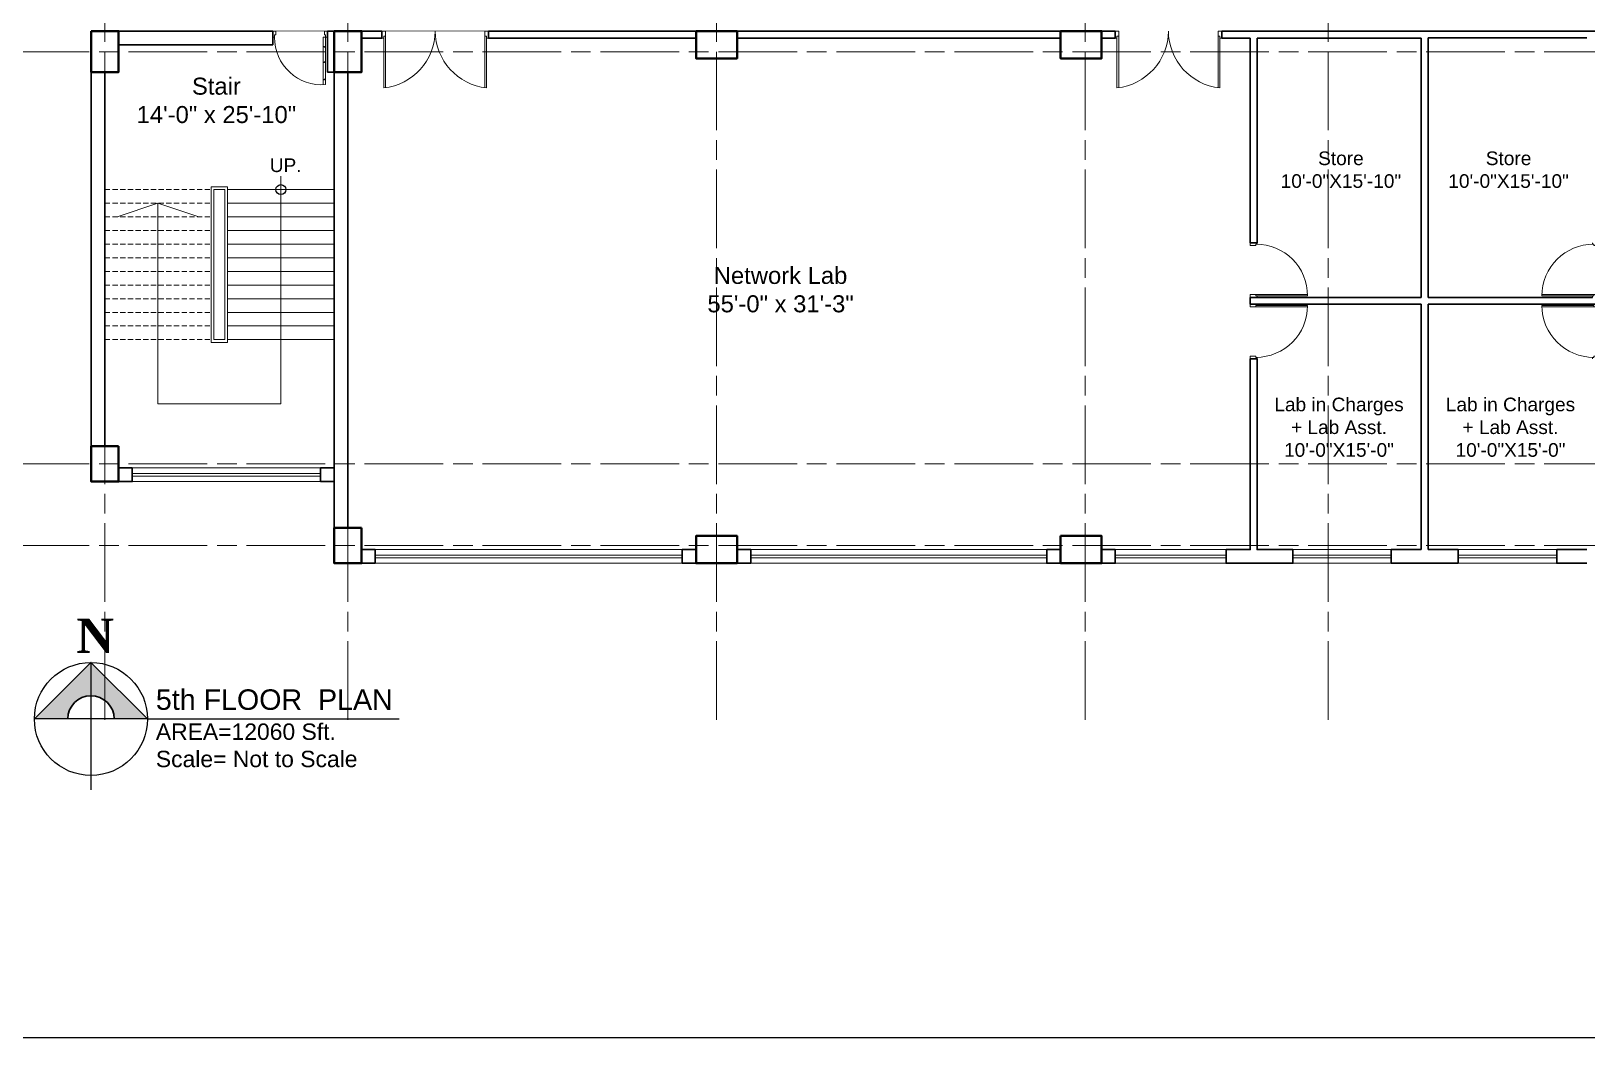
# Model space of a CAD drawing. Header units: inches. Extents: x -12 to 20935469, y -1604 to 24729220.
# Drawn here: x 20904267 to 20905407, y 24712181 to 24712918 of the extents above; entities that cross this region are included whole.
import ezdxf

# ---------------------------------------------------------------- set-up
doc = ezdxf.new("R2010")
doc.units = ezdxf.units.IN
doc.header["$LTSCALE"] = 0.03
doc.header["$MEASUREMENT"] = 0
doc.linetypes.add('ACAD_ISO08W100', pattern=[36, 24, -3, 6, -3])
doc.linetypes.add('DASHED2', pattern=[0.375, 0.25, -0.125])
for name, color, linetype, lineweight in [('column', 1, 'Continuous', 40), ('Door', 7, 'Continuous', 18), ('Gas', 21, 'Continuous', 5), ('Grid Line', 252, 'Continuous', 18), ('Hatch', 253, 'Continuous', 15), ('Low Wall', 7, 'Continuous', 30), ('Main Wall', 7, 'Continuous', 30), ('RAIL', 23, 'Continuous', 13), ('STAIR', 46, 'Continuous', 15), ('wind.', 150, 'Continuous', 20)]:
    doc.layers.add(name, color=color, linetype=linetype, lineweight=lineweight)
doc.layers.add('TEXT', color=7, linetype='Continuous')
doc.styles.add('2', font='swisscl.ttf')
doc.styles.get("Standard").update_dxf_attribs({"font": 'timesbd.ttf'})

# ---------------------------------------------------------------- blocks, each defined once
blk = doc.blocks.new('fff')
at = {"layer": 'Grid Line', "color": 252, "linetype": 'ACAD_ISO08W100', "lineweight": 9, "ltscale": 80, "true_color": 0x939598}
for p, q in [((20830948.3, 24723521.1), (20830948.3, 24724698.8)), ((20831126.3, 24723521.1), (20831126.3, 24724698.8)), ((20831396.3, 24723521.1), (20831396.3, 24724698.8)), ((20831666.3, 24723521.1), (20831666.3, 24724698.8)), ((20831844.3, 24723521.1), (20831844.3, 24724698.8)), ((20833096.9, 24724010.7), (20830726.1, 24724010.7)), ((20833096.9, 24723708.7), (20830726.1, 24723708.7)), ((20833096.9, 24723648.8), (20830726.1, 24723648.8))]:
    blk.add_line(p, q, dxfattribs=at)
blk = doc.blocks.new('Door_45')
at = {"layer": 'Door'}
for p, q in [((1.5, 5), (1.5, 44)), ((1.5, 40), (2.2, 40)), ((2.2, 40), (2.2, 39.5)), ((2.2, 39.5), (2.7, 39.5)), ((2.7, 39.5), (2.7, 40)), ((2.7, 40), (3.5, 40)), ((3.5, 44), (3.5, 5)), ((1.5, 25.8), (2.2, 25.8)), ((2.2, 25.8), (2.2, 25.3)), ((2.7, 25.8), (3.5, 25.8)), ((2.7, 25.3), (2.7, 25.8)), ((2.2, 25.3), (2.7, 25.3)), ((2.2, 12.6), (2.2, 13.1)), ((2.2, 13.1), (2.7, 13.1)), ((2.7, 13.1), (2.7, 12.6)), ((0, 0), (0, 5)), ((0, 5), (1.5, 5)), ((1.5, 12.6), (2.2, 12.6)), ((3.5, 5), (1.5, 5)), ((1.5, 5), (1.5, 3)), ((1.5, 3), (2.5, 3)), ((2.5, 3), (2.5, 0)), ((2.7, 12.6), (3.5, 12.6)), ((42.5, 3), (42.5, 0)), ((43.5, 3), (42.5, 3)), ((45, 5), (43.5, 5)), ((43.5, 5), (43.5, 3)), ((45, 0), (45, 5)), ((2.5, 0), (0, 0)), ((42.5, 0), (45, 0))]:
    blk.add_line(p, q, dxfattribs=at)
blk.add_arc((4.7, 5.3), 38.8, 359.6233, 94.6685, dxfattribs=at)
blk = doc.blocks.new('$D40')
at = {"layer": 'Door'}
for p, q in [((1, 4), (1, 42)), ((2, 0), (2, 42)), ((1, 5), (0, 5)), ((2, 0), (0, 0)), ((2, 4), (1, 4)), ((39, 4), (38, 4)), ((38, 4), (38, 0)), ((40, 0), (38, 0)), ((40, 5), (39, 5)), ((39, 5), (39, 4))]:
    blk.add_line(p, q, dxfattribs=at)
blk.add_arc((1, 4), 38, 0, 90, dxfattribs=at)

msp = doc.modelspace()

# ---------------------------------------------------------------- hatches: boundary and pattern name
at = {"layer": 'Low Wall'}
h = msp.add_hatch(color=256, dxfattribs=at)
h.paths.add_polyline_path([(20904294.2, 24712414.3), (20904269.8, 24712414.3), (20904311.2, 24712455.7), (20904311.2, 24712431.3, 0.414214)])
h.paths.add_polyline_path([(20904311.2, 24712431.3), (20904311.2, 24712455.7), (20904352.6, 24712414.3), (20904328.3, 24712414.3, 0.414214)])

# ---------------------------------------------------------------- linework, layer by layer
for p, q in [((20905061.4, 24712913.3), (20905061.4, 24712918.4)), ((20905139.4, 24712913.3), (20905139.4, 24712918.4)), ((20904519.3, 24712528.4), (20904519.3, 24712528.4)), ((20904311.2, 24712455.7), (20904311.2, 24712362.3)), ((20904352.6, 24712414.3), (20904536.9, 24712414.3))]:
    msp.add_line(p, q)
msp.add_lwpolyline([(20904352.6, 24712414.3), (20904269.8, 24712414.3)])
for centre, radius in [((20904450.3, 24712802.3), 3.61), ((20904311.2, 24712414.3), 41.4)]:
    msp.add_circle(centre, radius)
at = {"layer": 'column', "lineweight": 40, "ltscale": 20}
for points in [[(20904311.4, 24712918.4), (20904331.4, 24712918.4), (20904331.4, 24712888.4), (20904311.4, 24712888.4)], [(20904489.4, 24712918.4), (20904509.4, 24712918.4), (20904509.4, 24712888.4), (20904489.4, 24712888.4)], [(20904754.4, 24712918.4), (20904754.4, 24712898.4), (20904784.4, 24712898.4), (20904784.4, 24712918.4)], [(20905021.4, 24712918.4), (20905021.4, 24712898.4), (20905051.4, 24712898.4), (20905051.4, 24712918.4)], [(20904331.4, 24712614.3), (20904311.4, 24712614.3), (20904311.4, 24712588.3), (20904331.4, 24712588.3)], [(20904509.4, 24712554.4), (20904489.4, 24712554.4), (20904489.4, 24712528.4), (20904509.4, 24712528.4)], [(20904784.4, 24712528.4), (20904784.4, 24712548.4), (20904754.4, 24712548.4), (20904754.4, 24712528.4)], [(20905021.4, 24712548.4), (20905021.4, 24712528.4), (20905051.4, 24712528.4), (20905051.4, 24712548.4)]]:
    msp.add_lwpolyline(points, close=True, dxfattribs=at)
at = {"layer": 'Defpoints'}
msp.add_lwpolyline([(20904066.8, 24713639.1), (20906505.7, 24713639.1), (20906505.7, 24712180.6), (20904066.8, 24712180.6)], close=True, dxfattribs=at)
at = {"layer": 'Door'}
for p, q in [((20904526.9, 24712918.4), (20904524.3, 24712918.4)), ((20904525.6, 24712913.3), (20904524.3, 24712913.3)), ((20904525.6, 24712914.6), (20904525.6, 24712876.8)), ((20904526.9, 24712914.6), (20904525.6, 24712914.6)), ((20904526.9, 24712918.4), (20904526.9, 24712876.8)), ((20904599.7, 24712918.4), (20904599.7, 24712876.8)), ((20904599.7, 24712918.4), (20904602.3, 24712918.4)), ((20904599.7, 24712914.6), (20904601, 24712914.6)), ((20904601, 24712914.6), (20904601, 24712876.8)), ((20904601, 24712913.3), (20904602.3, 24712913.3)), ((20905064, 24712918.4), (20905061.4, 24712918.4)), ((20905062.7, 24712913.3), (20905061.4, 24712913.3)), ((20905062.7, 24712914.6), (20905062.7, 24712876.8)), ((20905064, 24712914.6), (20905062.7, 24712914.6)), ((20905064, 24712918.4), (20905064, 24712876.8)), ((20905136.8, 24712918.4), (20905136.8, 24712876.8)), ((20905136.8, 24712918.4), (20905139.4, 24712918.4)), ((20905136.8, 24712914.6), (20905138.1, 24712914.6)), ((20905138.1, 24712914.6), (20905138.1, 24712876.8)), ((20905138.1, 24712913.3), (20905139.4, 24712913.3))]:
    msp.add_line(p, q, dxfattribs=at)
for centre, start, end in [((20904521.1, 24712918.8), 276.2217, 359.4094), ((20904605.6, 24712918.8), 180.5906, 263.7783), ((20905058.1, 24712918.8), 276.2217, 359.4094), ((20905142.6, 24712918.8), 180.5906, 263.7783)]:
    msp.add_arc(centre, 42.3, start, end, dxfattribs=at)
at = {"layer": 'Gas', "color": 0, "lineweight": 5}
for points in [[(20904411.3, 24712804.3), (20904399.3, 24712804.3), (20904399.3, 24712690.3), (20904411.3, 24712690.3)], [(20904409.3, 24712802.3), (20904401.3, 24712802.3), (20904401.3, 24712692.3), (20904409.3, 24712692.3)]]:
    msp.add_lwpolyline(points, close=True, dxfattribs=at)
at = {"layer": 'Hatch', "lineweight": 0}
msp.add_line((20905051.4, 24712918.4), (20904405.4, 24712918.5), dxfattribs=at)
at = {"layer": 'Low Wall', "color": 0}
msp.add_lwpolyline([(20904269.8, 24712414.3), (20904311.2, 24712455.7), (20904352.6, 24712414.3)], dxfattribs=at)
at = {"layer": 'Low Wall'}
msp.add_arc((20904311.2, 24712414.3), 17, 0, 180, dxfattribs=at)
at = {"layer": 'Main Wall', "lineweight": 30}
for p, q in [((20904444.4, 24712918.4), (20904331.4, 24712918.4)), ((20904444.4, 24712918.4), (20904444.4, 24712908.4)), ((20904489.4, 24712918.3), (20904484.4, 24712918.3)), ((20904484.4, 24712918.3), (20904484.4, 24712888.4)), ((20904499.4, 24712918.3), (20904489.4, 24712918.3)), ((20904509.4, 24712918.4), (20904524.3, 24712918.4)), ((20904524.3, 24712913.3), (20904509.4, 24712913.3)), ((20904524.3, 24712918.4), (20904524.3, 24712913.3)), ((20904602.3, 24712918.4), (20904754.4, 24712918.4)), ((20904602.3, 24712913.3), (20904602.3, 24712918.4)), ((20904754.4, 24712913.3), (20904602.3, 24712913.3)), ((20904784.4, 24712918.4), (20905061.4, 24712918.4)), ((20905021.4, 24712913.3), (20904784.4, 24712913.3)), ((20905061.4, 24712913.3), (20905051.4, 24712913.3)), ((20905061.4, 24712913.3), (20905061.4, 24712918.4)), ((20905139.4, 24712918.4), (20905285.6, 24712918.4)), ((20905139.4, 24712918.4), (20905139.4, 24712913.4)), ((20905160.3, 24712913.3), (20905139.4, 24712913.3)), ((20905160.3, 24712913.3), (20905160.3, 24712763.3)), ((20905285.6, 24712913.3), (20905165.3, 24712913.3)), ((20905165.3, 24712913.3), (20905165.3, 24712763.3)), ((20905285.6, 24712918.4), (20905290.6, 24712918.4)), ((20905285.6, 24712913.3), (20905285.6, 24712723.3)), ((20905290.6, 24712918.4), (20905446.9, 24712918.4)), ((20905290.6, 24712913.4), (20905406.9, 24712913.4)), ((20905290.6, 24712913.4), (20905290.6, 24712723.3)), ((20904444.4, 24712908.4), (20904331.4, 24712908.4)), ((20904311.4, 24712888.4), (20904311.4, 24712614.3)), ((20904321.4, 24712888.4), (20904321.4, 24712614.3)), ((20904484.4, 24712888.4), (20904489.4, 24712888.4)), ((20904489.4, 24712554.4), (20904489.4, 24712888.4)), ((20904499.4, 24712554.4), (20904499.4, 24712888.4)), ((20905165.3, 24712763.3), (20905160.3, 24712763.3)), ((20905160.3, 24712723.3), (20905160.3, 24712718.4)), ((20905160.3, 24712723.3), (20905165.3, 24712723.3)), ((20905160.3, 24712718.4), (20905285.6, 24712718.4)), ((20905165.3, 24712723.3), (20905165.3, 24712723.3)), ((20905165.3, 24712723.3), (20905285.6, 24712723.3)), ((20905285.6, 24712718.4), (20905285.6, 24712538.4)), ((20905410.9, 24712723.3), (20905290.6, 24712723.3)), ((20905290.6, 24712718.4), (20905290.6, 24712538.4)), ((20905415.9, 24712718.4), (20905290.6, 24712718.4)), ((20905160.3, 24712678.3), (20905165.3, 24712678.3)), ((20905312.6, 24712528.4), (20905312.6, 24712538.4))]:
    msp.add_line(p, q, dxfattribs=at)
for points in [[(20905191.6, 24712538.4), (20905191.6, 24712528.4), (20905142.6, 24712528.4), (20905142.6, 24712538.4), (20905160.3, 24712538.4), (20905160.3, 24712678.3)], [(20905165.3, 24712678.3), (20905165.3, 24712538.4), (20905191.6, 24712538.4)], [(20904509.3, 24712528.4), (20904519.3, 24712528.4), (20904519.3, 24712538.4), (20904509.3, 24712538.4)], [(20904754.3, 24712528.4), (20904744.3, 24712528.4), (20904744.3, 24712538.4), (20904754.3, 24712538.4)], [(20904784.4, 24712528.4), (20904794.4, 24712528.4), (20904794.4, 24712538.4), (20904784.4, 24712538.4)], [(20905021.3, 24712528.4), (20905011.3, 24712528.4), (20905011.3, 24712538.4), (20905021.3, 24712538.4)], [(20905051.4, 24712528.4), (20905061.4, 24712528.4), (20905061.4, 24712538.4), (20905051.4, 24712538.4)], [(20905312.6, 24712528.4), (20905263.6, 24712528.4), (20905263.6, 24712538.4), (20905285.6, 24712538.4)], [(20905290.6, 24712538.4), (20905312.6, 24712538.4)], [(20905406.8, 24712528.4), (20905384.8, 24712528.4), (20905384.8, 24712538.4), (20905406.8, 24712538.4)]]:
    msp.add_lwpolyline(points, dxfattribs=at)
at = {"layer": 'Main Wall'}
for points in [[(20904331.4, 24712598.3), (20904341.4, 24712598.3), (20904341.4, 24712588.3), (20904331.4, 24712588.3)], [(20904479.4, 24712598.3), (20904489.4, 24712598.3), (20904489.4, 24712588.3), (20904479.4, 24712588.3)]]:
    msp.add_lwpolyline(points, close=True, dxfattribs=at)
at = {"layer": 'RAIL', "lineweight": 9}
for p, q in [((20904450.3, 24712812.1), (20904450.3, 24712645.3)), ((20904360.3, 24712792.3), (20904330.3, 24712782.3)), ((20904360.3, 24712645.3), (20904360.3, 24712792.3)), ((20904390.3, 24712782.3), (20904360.3, 24712792.3)), ((20904489.3, 24712782.3), (20904411.3, 24712782.3)), ((20904450.3, 24712645.3), (20904360.3, 24712645.3))]:
    msp.add_line(p, q, dxfattribs=at)
at = {"layer": 'STAIR', "color": 32, "linetype": 'DASHED2', "lineweight": 5, "ltscale": 500}
for p, q in [((20904321.4, 24712802.3), (20904399.3, 24712802.3)), ((20904321.4, 24712792.3), (20904399.3, 24712792.3)), ((20904321.4, 24712782.3), (20904399.3, 24712782.3)), ((20904321.4, 24712772.3), (20904399.3, 24712772.3)), ((20904321.4, 24712762.3), (20904399.3, 24712762.3)), ((20904321.4, 24712752.3), (20904399.3, 24712752.3)), ((20904321.4, 24712742.3), (20904399.3, 24712742.3)), ((20904321.4, 24712732.3), (20904399.3, 24712732.3)), ((20904321.4, 24712722.3), (20904399.3, 24712722.3)), ((20904321.4, 24712712.3), (20904399.3, 24712712.3)), ((20904321.4, 24712702.3), (20904399.3, 24712702.3)), ((20904321.4, 24712692.3), (20904399.3, 24712692.3))]:
    msp.add_line(p, q, dxfattribs=at)
at = {"layer": 'STAIR', "color": 32, "lineweight": 5}
for p, q in [((20904411.3, 24712802.3), (20904489.3, 24712802.3)), ((20904411.3, 24712792.3), (20904489.3, 24712792.3)), ((20904429.3, 24712782.3), (20904489.3, 24712782.3)), ((20904411.3, 24712772.3), (20904489.3, 24712772.3)), ((20904411.3, 24712762.3), (20904489.3, 24712762.3)), ((20904411.3, 24712752.3), (20904489.3, 24712752.3)), ((20904411.3, 24712742.3), (20904489.3, 24712742.3)), ((20904411.3, 24712732.3), (20904489.3, 24712732.3)), ((20904411.3, 24712722.3), (20904489.3, 24712722.3)), ((20904411.3, 24712712.3), (20904489.3, 24712712.3)), ((20904411.3, 24712702.3), (20904489.3, 24712702.3)), ((20904411.3, 24712692.3), (20904489.3, 24712692.3))]:
    msp.add_line(p, q, dxfattribs=at)
at = {"layer": 'wind.', "lineweight": 5}
for p, q in [((20904336.4, 24712598.3), (20904484.4, 24712598.3)), ((20904341.4, 24712594.3), (20904479.4, 24712594.3)), ((20904341.4, 24712592.3), (20904479.4, 24712592.3)), ((20904336.4, 24712588.3), (20904484.4, 24712588.3)), ((20904744.3, 24712538.4), (20904519.3, 24712538.4)), ((20905011.3, 24712538.4), (20904794.4, 24712538.4)), ((20905142.6, 24712538.4), (20905061.4, 24712538.4)), ((20905263.6, 24712538.4), (20905191.6, 24712538.4)), ((20905384.8, 24712538.4), (20905312.6, 24712538.4)), ((20904744.3, 24712534.4), (20904519.3, 24712534.4)), ((20904744.3, 24712532.4), (20904519.3, 24712532.4)), ((20904744.3, 24712528.4), (20904519.3, 24712528.4)), ((20904754.3, 24712532.4), (20904754.3, 24712532.4)), ((20905011.3, 24712534.4), (20904794.4, 24712534.4)), ((20905011.3, 24712532.4), (20904794.4, 24712532.4)), ((20905011.3, 24712528.4), (20904794.4, 24712528.4)), ((20905142.6, 24712534.4), (20905061.4, 24712534.4)), ((20905142.6, 24712532.4), (20905061.4, 24712532.4)), ((20905384.8, 24712528.4), (20905061.4, 24712528.4)), ((20905263.6, 24712534.4), (20905191.6, 24712534.4)), ((20905263.6, 24712532.4), (20905191.6, 24712532.4)), ((20905384.8, 24712534.3), (20905312.6, 24712534.4)), ((20905384.8, 24712532.3), (20905312.6, 24712532.4))]:
    msp.add_line(p, q, dxfattribs=at)

# ---------------------------------------------------------------- block references
msp.add_blockref('fff', (73373.1, -11107.4))
at = {"layer": 'Door', "color": 250, "ltscale": 20, "xscale": 0.8888888888759539, "yscale": 0.8888888888759539, "zscale": 0.8888888888759539, "rotation": 180}
msp.add_blockref('Door_45', (20904484.4, 24712918.3), dxfattribs=at)
at = {"layer": 'Main Wall', "lineweight": 30, "xscale": -1}
for p, rotation in [((20905160.3, 24712723.3), 270), ((20905415.9, 24712718.3), 90)]:
    msp.add_blockref('$D40', p, dxfattribs=dict(at, rotation=rotation))
at = {"layer": 'Main Wall', "lineweight": 30}
for p, rotation in [((20905415.9, 24712723.3), 90.00000000000001), ((20905160.3, 24712718.3), 270)]:
    msp.add_blockref('$D40', p, dxfattribs=dict(at, rotation=rotation))

# ---------------------------------------------------------------- texts
msp.add_text('N', height=25.2).set_placement((20904300.6, 24712462.7))
at = {"layer": 'TEXT', "color": 30, "lineweight": 5, "ltscale": 20, "attachment_point": 2, "style": '2'}
for s, width, gutter_width, insert, char_height in [('\\pxsm1;{\\fArial|b0|i0|c0|p34;\\C0;Stair\\P14\'-0" x 25\'-10"  }', 205.868, 0.282, (20904403.1, 24712884.3), 12.476), ('{\\fArial|b0|i0|c0|p34;\\C0;UP.}', 104.76, 0.5, (20904453.8, 24712825.1), 10), ('{\\fArial|b0|i0|c0|p34;\\C0;Store\\P10\'-0"X15\'-10"}', 104.76, 0.5, (20905226.7, 24712830.2), 10), ('{\\fArial|b0|i0|c0|p34;\\C0;Store\\P10\'-0"X15\'-10"}', 104.76, 0.5, (20905349.5, 24712830.2), 10), ('\\pxsm1;{\\fArial|b0|i0|c0|p34;\\C0;Network Lab\\P55\'-0" x 31\'-3" }', 334.17, 0.75, (20904816.3, 24712745.6), 12.476), ('{\\fArial|b0|i0|c0|p34;\\C0;Lab in Charges + Lab Asst. \\P10\'-0"X15\'-0"}', 104.76, 0.5, (20905225.3, 24712649.8), 10), ('{\\fArial|b0|i0|c0|p34;\\C0;Lab in Charges + Lab Asst. \\P10\'-0"X15\'-0"}', 104.76, 0.5, (20905350.9, 24712649.8), 10), ('\\A1;\\pxql;{\\fArial|b0|i0|c0|p34;\\C0;5th FLOOR  PLAN\\P\\H0.8x;AREA=12060 Sft.\\H1.25x;\\P\\H0.8x;Scale= \\H1x;Not to Scale}', 640.124, 0.5, (20904678.8, 24712436), 15)]:
    msp.add_mtext_dynamic_manual_height_columns(s, width=width, gutter_width=gutter_width, heights=[0], dxfattribs=dict(at, insert=insert, char_height=char_height))

doc.saveas('drawing.dxf')
